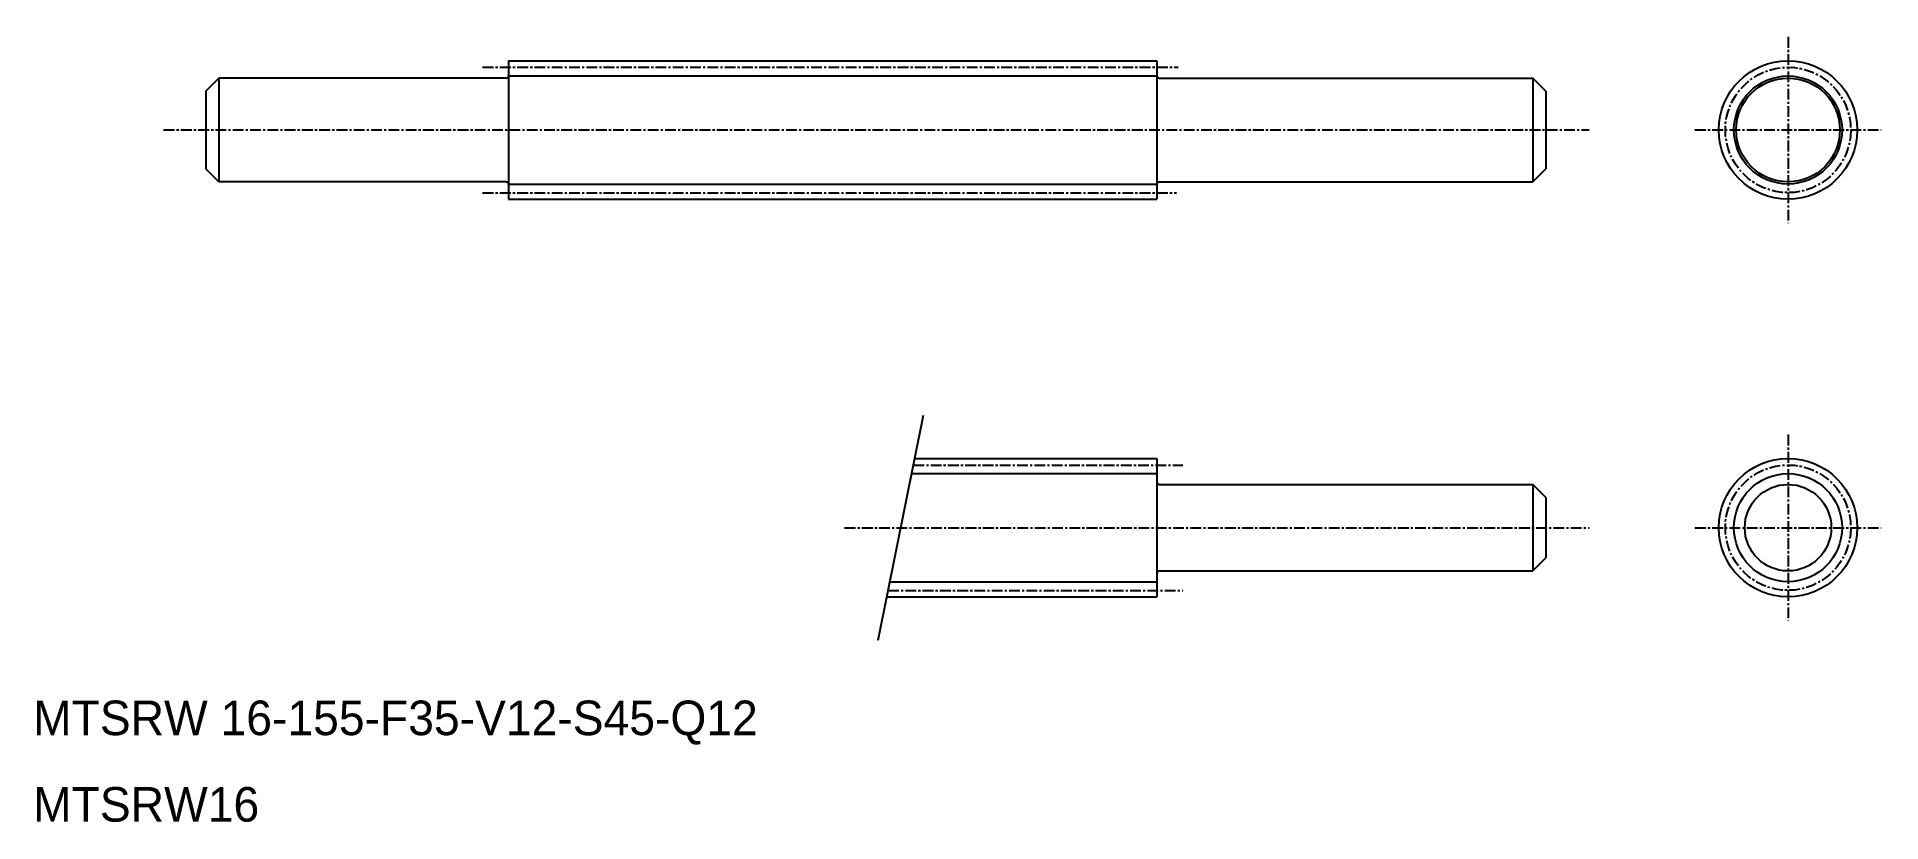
# Model space of a CAD drawing. Extents: x 10 to 224, y 10 to 101.
import ezdxf

# ---------------------------------------------------------------- set-up
doc = ezdxf.new("R2010")
doc.units = 0
doc.linetypes.add('CENTER', pattern=[2, 1.25, -0.25, 0.25, -0.25])
doc.linetypes.add('PHANTOM', pattern=[63.5, 31.75, -6.35, 6.35, -6.35, 6.35, -6.35])
doc.layers.get('0').update_dxf_attribs({"linetype": 'CONTINUOUS'})
doc.layers.add('CENTER', color=1, linetype='CENTER')

msp = doc.modelspace()

# ---------------------------------------------------------------- linework, layer by layer
at = {"color": 7, "linetype": 'CONTINUOUS'}
for p, q in [((30, 94.5), (31.5, 96)), ((31.5, 96), (31.5, 84)), ((64.7, 96), (31.5, 96)), ((65, 98), (65, 82)), ((65, 98), (140, 98)), ((140, 98), (140, 82)), ((140.3, 96), (183.5, 96)), ((183.5, 96), (183.5, 84)), ((185, 94.5), (183.5, 96)), ((30, 94.5), (30, 85.5)), ((185, 94.5), (185, 85.5)), ((31.5, 84), (30, 85.5)), ((183.5, 84), (185, 85.5)), ((64.7, 84), (31.5, 84)), ((140.3, 84), (183.5, 84)), ((65, 82), (140, 82)), ((83.75, 82), (83.75, 82)), ((102.5, 82), (102.5, 82)), ((111.98, 52), (140, 52)), ((140, 52), (140, 36)), ((140.3, 49), (183.5, 49)), ((183.5, 49), (183.5, 39)), ((185, 47.5), (183.5, 49)), ((185, 47.5), (185, 40.5)), ((140.3, 39), (183.5, 39)), ((183.5, 39), (185, 40.5)), ((108.75, 36), (140, 36))]:
    msp.add_line(p, q, dxfattribs=at)
at = {"color": 3, "linetype": 'CONTINUOUS'}
for p, q in [((65, 96.25), (140, 96.25)), ((65, 83.75), (140, 83.75)), ((111.62, 50.25), (140, 50.25)), ((109.1, 37.75), (140, 37.75))]:
    msp.add_line(p, q, dxfattribs=at)
at = {"color": 3, "linetype": 'PHANTOM'}
msp.add_line((107.74, 31), (112.99, 57), dxfattribs=at)
at = {"color": 7, "linetype": 'CONTINUOUS'}
for centre, radius in [((213, 90), 8), ((213, 90), 6), ((213, 44), 8), ((213, 44), 5)]:
    msp.add_circle(centre, radius, dxfattribs=at)
at = {"color": 3, "linetype": 'CONTINUOUS'}
for centre in [(213, 90), (213, 44)]:
    msp.add_circle(centre, 6.25, dxfattribs=at)
at = {"color": 7, "linetype": 'CONTINUOUS'}
for centre, start, end in [((64.7, 96.3), 270, 360), ((140.3, 96.3), 180, 270), ((64.7, 83.7), 0, 90), ((140.3, 83.7), 90, 180), ((140.3, 49.3), 180, 270), ((140.3, 38.7), 90, 180)]:
    msp.add_arc(centre, 0.3, start, end, dxfattribs=at)
at = {"layer": 'CENTER', "color": 1, "linetype": 'CENTER'}
for p, q in [((213, 100.77), (213, 79.23)), ((62, 97.25), (142.44, 97.25)), ((25.1, 90), (190, 90)), ((202.23, 90), (223.77, 90)), ((62, 82.75), (142.27, 82.75)), ((213, 54.77), (213, 33.23)), ((111.83, 51.25), (143, 51.25)), ((103.87, 44), (190, 44)), ((202.23, 44), (223.77, 44)), ((108.9, 36.75), (143, 36.75))]:
    msp.add_line(p, q, dxfattribs=at)
for centre in [(213, 90), (213, 44)]:
    msp.add_circle(centre, 7.25, dxfattribs=at)

# ---------------------------------------------------------------- texts
at = {"color": 7, "linetype": 'CONTINUOUS'}
for s, p in [('MTSRW 16-155-F35-V12-S45-Q12', (10, 20)), ('MTSRW16', (10, 10))]:
    msp.add_text(s, height=4, dxfattribs=at).set_placement(p)

doc.saveas('drawing.dxf')
